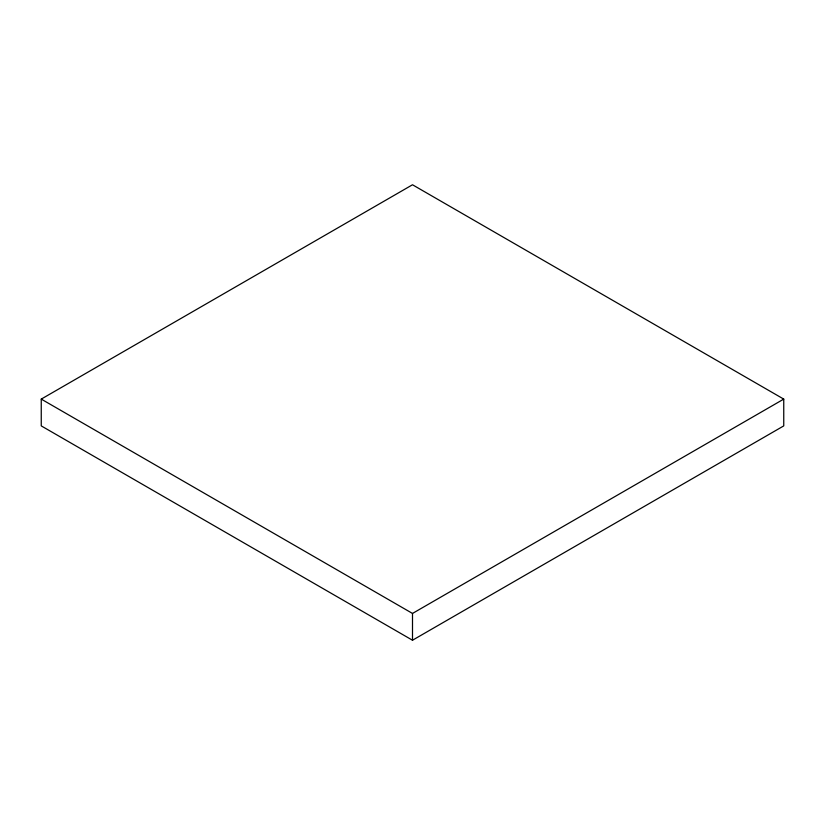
<?xml version="1.0" encoding="UTF-8"?>
<svg xmlns="http://www.w3.org/2000/svg" width="825" height="825" viewBox="0 0 825 825"><rect width="100%" height="100%" fill="white"/><g stroke="black" fill="none" stroke-linecap="round" stroke-linejoin="round"><path stroke-width="1.24" d="M41.25 399.104L412.5 184.769L783.75 399.104L783.75 425.896L412.5 640.231L41.25 425.896L41.25 399.104L412.5 613.439L783.75 399.104M412.5 613.439L412.5 640.231"/></g></svg>
